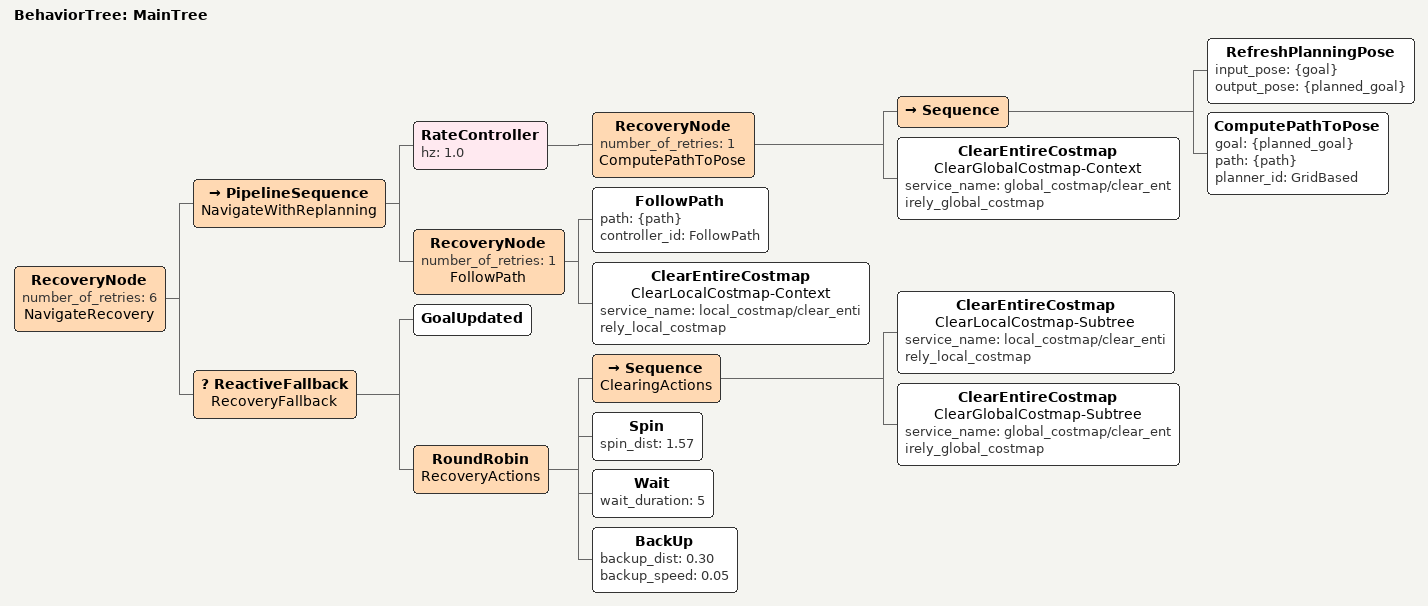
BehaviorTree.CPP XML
<!--
  自定义 BT 树：在 ComputePathToPose 之前插入 RefreshPlanningPose
  作用：将 Goal 的时间戳刷新为 Time(0)，请求最新可用 TF
  保留 Goal 的空间位置（x/y/yaw/frame_id）不变
  解决：长期 Goal + RL 自主运动/遥控切换后，旧时间戳超出 TF buffer 导致 extrapolation
-->
<root main_tree_to_execute="MainTree">
  <BehaviorTree ID="MainTree">
    <RecoveryNode number_of_retries="6" name="NavigateRecovery">
      <PipelineSequence name="NavigateWithReplanning">
        <RateController hz="1.0">
          <RecoveryNode number_of_retries="1" name="ComputePathToPose">
            <Sequence>
              <RefreshPlanningPose input_pose="{goal}" output_pose="{planned_goal}"/>
              <ComputePathToPose goal="{planned_goal}" path="{path}" planner_id="GridBased"/>
            </Sequence>
            <ClearEntireCostmap name="ClearGlobalCostmap-Context" service_name="global_costmap/clear_entirely_global_costmap"/>
          </RecoveryNode>
        </RateController>
        <RecoveryNode number_of_retries="1" name="FollowPath">
          <FollowPath path="{path}" controller_id="FollowPath"/>
          <ClearEntireCostmap name="ClearLocalCostmap-Context" service_name="local_costmap/clear_entirely_local_costmap"/>
        </RecoveryNode>
      </PipelineSequence>
      <ReactiveFallback name="RecoveryFallback">
        <GoalUpdated/>
        <RoundRobin name="RecoveryActions">
          <Sequence name="ClearingActions">
            <ClearEntireCostmap name="ClearLocalCostmap-Subtree" service_name="local_costmap/clear_entirely_local_costmap"/>
            <ClearEntireCostmap name="ClearGlobalCostmap-Subtree" service_name="global_costmap/clear_entirely_global_costmap"/>
          </Sequence>
          <Spin spin_dist="1.57"/>
          <Wait wait_duration="5"/>
          <BackUp backup_dist="0.30" backup_speed="0.05"/>
        </RoundRobin>
      </ReactiveFallback>
    </RecoveryNode>
  </BehaviorTree>
</root>
